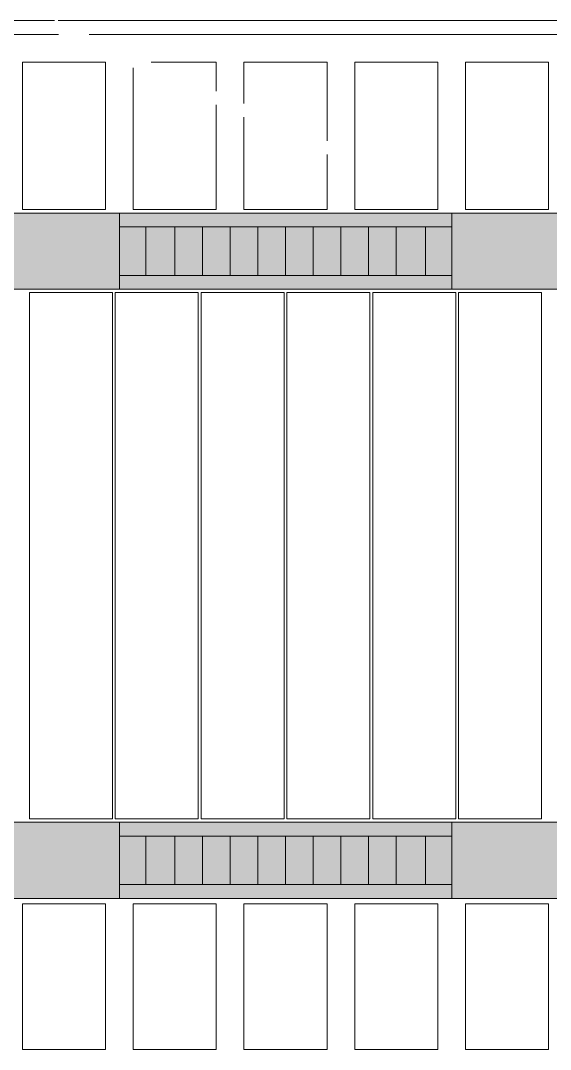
# Model space of a CAD drawing. Header units: millimetres. Extents: x -962357 to -591296, y -223672 to 59420.
# Drawn here: x -737261 to -735348, y -219594 to -215879 of the extents above; entities that cross this region are included whole.
import ezdxf

# ---------------------------------------------------------------- set-up
doc = ezdxf.new("R2010")
doc.units = ezdxf.units.MM
doc.linetypes.add('DPA_Hidden 50', pattern=[3, 2, -1])
for name, color, linetype, lineweight in [('A-CLNG', 2, 'Continuous', 9), ('A-GLAZ-CURT', 2, 'Continuous', 9), ('A-GLAZ-CWMG', 2, 'Continuous', 9)]:
    doc.layers.add(name, color=color, linetype=linetype, lineweight=lineweight)

# ---------------------------------------------------------------- blocks, each defined once
blk = doc.blocks.new('Rectangular Mullion - 200mm Square-13922915-4160-01 UPPER PLATFORM LEVEL - REFLECTED CEILING PLAN')
at = {"layer": 'A-GLAZ-CWMG'}
blk.add_hatch(color=256, dxfattribs=at).paths.add_polyline_path([(-740203.1, 4774.2), (-739609, 4774.2), (-739609, 5049.2), (-741810.3, 5049.2), (-741810.3, 4774.2), (-740929.5, 4774.2)])
for p, q in [((-741810.3, 5049.2), (-739609, 5049.2)), ((-741810.3, 5049.2), (-739609, 5049.2)), ((-739609, 4774.2), (-741810.3, 4774.2)), ((-741810.3, 4774.2), (-739609, 4774.2))]:
    blk.add_line(p, q, dxfattribs=at)
blk = doc.blocks.new('DPA_CP_Metal Ceiling Panel - Vertical Panel with Gap-10966937-4160-01 UPPER PLATFORM LEVEL - REFLECTED CEILING PLAN')
at = {"layer": 'A-GLAZ-CURT'}
for p, q in [((-727257, 7794), (-727257, 7261.3)), ((-726957, 7794), (-727257, 7794)), ((-726957, 7794), (-727257, 7794)), ((-727257, 7794), (-727257, 7261.3)), ((-727257, 7261.3), (-727257, 7794)), ((-727257, 7794), (-726957, 7794)), ((-726957, 7794), (-726957, 7261.3)), ((-726957, 7261.3), (-726957, 7794)), ((-726957, 7794), (-726957, 7261.3)), ((-726957, 7261.3), (-727257, 7261.3)), ((-727257, 7261.3), (-726957, 7261.3)), ((-726957, 7261.3), (-727257, 7261.3))]:
    blk.add_line(p, q, dxfattribs=at)
blk = doc.blocks.new('DPA_CP_Metal Ceiling Panel - Vertical Panel with Gap-V11-4160-01 UPPER PLATFORM LEVEL - REFLECTED CEILING PLAN')
at = {"layer": 'A-GLAZ-CURT'}
for p, q in [((-736857, 7773.7), (-736857, 7261.3)), ((-736857, 7773.7), (-736857, 7261.3)), ((-736857, 7261.3), (-736857, 7773.7)), ((-736557, 7794), (-736792.2, 7794)), ((-736557, 7794), (-736792.2, 7794)), ((-736792.2, 7794), (-736557, 7794)), ((-736557, 7794), (-736557, 7688.9)), ((-736557, 7688.9), (-736557, 7794)), ((-736557, 7794), (-736557, 7688.9)), ((-736557, 7639.6), (-736557, 7261.3)), ((-736557, 7261.3), (-736557, 7639.6)), ((-736557, 7639.6), (-736557, 7261.3)), ((-736557, 7261.3), (-736857, 7261.3)), ((-736857, 7261.3), (-736557, 7261.3)), ((-736557, 7261.3), (-736857, 7261.3))]:
    blk.add_line(p, q, dxfattribs=at)
blk = doc.blocks.new('DPA_CP_Metal Ceiling Panel - Vertical Panel with Gap-V10-4160-01 UPPER PLATFORM LEVEL - REFLECTED CEILING PLAN')
at = {"layer": 'A-GLAZ-CURT'}
for p, q in [((-741257, 7794), (-741257, 7644.2)), ((-740957, 7794), (-741257, 7794)), ((-740957, 7794), (-741257, 7794)), ((-741257, 7794), (-741257, 7644.2)), ((-741257, 7644.2), (-741257, 7794)), ((-741257, 7794), (-740957, 7794)), ((-740957, 7794), (-740957, 7510.2)), ((-740957, 7510.2), (-740957, 7794)), ((-740957, 7794), (-740957, 7510.2)), ((-741257, 7594.9), (-741257, 7261.3)), ((-741257, 7594.9), (-741257, 7261.3)), ((-741257, 7261.3), (-741257, 7594.9)), ((-740957, 7460.9), (-740957, 7261.3)), ((-740957, 7261.3), (-740957, 7460.9)), ((-740957, 7460.9), (-740957, 7261.3)), ((-740957, 7261.3), (-741257, 7261.3)), ((-741257, 7261.3), (-740957, 7261.3)), ((-740957, 7261.3), (-741257, 7261.3))]:
    blk.add_line(p, q, dxfattribs=at)
blk = doc.blocks.new('DPA_CP_Metal Ceiling Panel - Vertical Panel with Gap-10966964-4160-01 UPPER PLATFORM LEVEL - REFLECTED CEILING PLAN')
at = {"layer": 'A-GLAZ-CURT'}
for p, q in [((-727257, 4754.7), (-727257, 4229)), ((-726957, 4754.7), (-727257, 4754.7)), ((-726957, 4754.7), (-727257, 4754.7)), ((-727257, 4754.7), (-727257, 4229)), ((-727257, 4229), (-727257, 4754.7)), ((-727257, 4754.7), (-726957, 4754.7)), ((-726957, 4754.7), (-726957, 4229)), ((-726957, 4229), (-726957, 4754.7)), ((-726957, 4754.7), (-726957, 4229)), ((-726957, 4229), (-727257, 4229)), ((-727257, 4229), (-726957, 4229)), ((-726957, 4229), (-727257, 4229))]:
    blk.add_line(p, q, dxfattribs=at)
blk = doc.blocks.new('DPA_CP_Metal Ceiling Luminaire2 - Linear Luminaire-V62-4160-01 UPPER PLATFORM LEVEL - REFLECTED CEILING PLAN')
at = {"layer": 'A-GLAZ-CURT'}
for p, q in [((-742907, 7249), (-741707, 7249)), ((-742907, 7249), (-742907, 6974)), ((-741707, 7249), (-742907, 7249)), ((-742907, 7249), (-741707, 7249)), ((-741707, 6974), (-741707, 7249)), ((-742907, 7211.5), (-742907, 6974)), ((-741707, 7211.5), (-741707, 6974)), ((-742907, 7199), (-741707, 7199)), ((-742907, 7024), (-741707, 7024)), ((-741707, 6974), (-742907, 6974)), ((-741707, 6974), (-742907, 6974)), ((-742907, 6974), (-741707, 6974))]:
    blk.add_line(p, q, dxfattribs=at)
at = {"layer": 'A-GLAZ-CURT', "linetype": 'DPA_Hidden 50'}
for p, q in [((-742812, 7199), (-742812, 7024)), ((-742707, 7199), (-742707, 7024)), ((-742607, 7199), (-742607, 7024)), ((-742507, 7199), (-742507, 7024)), ((-742407, 7199), (-742407, 7024)), ((-742307, 7199), (-742307, 7024)), ((-742207, 7199), (-742207, 7024)), ((-742107, 7199), (-742107, 7024)), ((-742007, 7199), (-742007, 7024)), ((-741907, 7199), (-741907, 7024)), ((-741802, 7199), (-741802, 7024))]:
    blk.add_line(p, q, dxfattribs=at)
blk = doc.blocks.new('PPLS-PP19_Custom Tile Pattern - Custom Tile Pattern-16106263-4160-01 UPPER PLATFORM LEVEL - REFLECTED CEILING PLAN')
at = {"layer": 'A-GLAZ-CURT'}
for p, q in [((-300, 0), (300, 0)), ((300, 0), (-300, 0)), ((-134.2, 0), (-140, 0)), ((230.1, 0), (300, 0)), ((-300, -50), (300, -50)), ((300, -50), (-300, -50))]:
    blk.add_line(p, q, dxfattribs=at)
at = {"layer": 'A-GLAZ-CURT', "flags": 128}
for points in [[(-300, 0), (-291.6, 0), (-283.3, 0), (-275.2, 0), (-267.3, 0), (-259.5, 0), (-251.8, 0), (-244.2, 0), (-236.7, 0), (-229.4, 0), (-222.1, 0), (-214.8, 0), (-207.7, 0), (-200.8, 0), (-194, 0), (-187.5, 0), (-181.4, 0)], [(-190.4, 0), (-196.4, 0), (-202.6, 0), (-209, 0), (-215.7, 0), (-222.6, 0), (-229.7, 0), (-237, 0), (-244.4, 0), (-252, 0), (-259.7, 0), (-267.5, 0), (-275.5, 0), (-283.6, 0), (-291.7, 0), (-300, 0)], [(-149.4, 0), (-141.8, 0), (-132.8, 0), (-126.1, 0)]]:
    blk.add_lwpolyline(points, dxfattribs=at)
at = {"layer": 'A-GLAZ-CURT'}
for points, knots in [([(-300, 0), (-284.7, 0), (-236.6, 0), (-176.1, 0), (-138.3, 0), (-124.9, 0)], [-5323.127839, -5323.127839, -5323.127839, -5323.127839, -4502.809032, -2700.551212, -1108.984966, -1108.984966, -1108.984966, -1108.984966]), ([(-159.2, 0), (-159.6, 0), (-163.4, 0), (-174, 0), (-185.6, 0), (-209.8, 0), (-232, 0), (-248.9, 0), (-253.5, 0), (-253.7, 0)], [-2257.973564, -2257.973564, -2257.973564, -2257.973564, -2237.412286, -2029.680487, -1755.085331, -1400.429864, -858.079193, -543.655514, -531.287897, -531.287897, -531.287897, -531.287897]), ([(-143.3, 0), (-144.7, 0), (-149.9, 0), (-162, 0), (-177.9, 0), (-199.5, 0), (-215.4, 0), (-225.5, 0), (-226.7, 0)], [-2390.191866, -2390.191866, -2390.191866, -2390.191866, -2308.929706, -2113.765672, -1763.376603, -1422.553702, -978.033455, -910.549282, -910.549282, -910.549282, -910.549282]), ([(-128, 0), (-130.6, 0), (-136.8, 0), (-144.4, 0), (-147.1, 0)], [-5691.037617, -5691.037617, -5691.037617, -5691.037617, -5508.838257, -5319.88299, -5319.88299, -5319.88299, -5319.88299]), ([(-65.9, 0), (-70.5, 0), (-83.9, 0), (-110.9, 0), (-128.7, 0), (-142.4, 0), (-143.6, 0)], [-7788.403577, -7788.403577, -7788.403577, -7788.403577, -7508.296369, -7004.680444, -6449.282163, -6393.465623, -6393.465623, -6393.465623, -6393.465623]), ([(-118.2, 0), (-119.4, 0), (-122.1, 0), (-125.4, 0), (-127, 0), (-127.4, 0)], [-164.249813, -164.249813, -164.249813, -164.249813, -98.539552, -24.539552, 0, 0, 0, 0]), ([(-126.5, 0), (-122.4, 0), (-108.7, 0), (-90.8, 0), (-77.2, 0), (-72.3, 0)], [-5231.017328, -5231.017328, -5231.017328, -5231.017328, -4994.692869, -4542.524482, -4234.633075, -4234.633075, -4234.633075, -4234.633075]), ([(-125.7, 0), (-125.3, 0), (-120.4, 0), (-107.3, 0), (-90.4, 0), (-75.3, 0), (-68.4, 0), (-65.1, 0), (-63.6, 0)], [-4082.700899, -4082.700899, -4082.700899, -4082.700899, -4054.690705, -3793.097032, -3402.597032, -3144.956779, -3050.982048, -2969.237017, -2969.237017, -2969.237017, -2969.237017]), ([(-114.9, 0), (-108, 0), (-98.7, 0), (-91.2, 0), (-90.5, 0)], [-6773.888853, -6773.888853, -6773.888853, -6773.888853, -6236.997189, -6184.855039, -6184.855039, -6184.855039, -6184.855039]), ([(-58.7, 0), (-59.6, 0), (-65.7, 0), (-81.2, 0), (-99.4, 0), (-111.4, 0), (-113.3, 0)], [-1113.463882, -1113.463882, -1113.463882, -1113.463882, -1060.00838, -740.068933, -229.489605, -123.718209, -123.718209, -123.718209, -123.718209]), ([(-39.2, 0), (-39.7, 0), (-45.3, 0), (-56.2, 0), (-75.6, 0), (-92, 0), (-103.2, 0), (-106.1, 0)], [-1826.829157, -1826.829157, -1826.829157, -1826.829157, -1792.521578, -1466.981642, -1208.454564, -789.402658, -608.943052, -608.943052, -608.943052, -608.943052]), ([(-96.4, 0), (-96.2, 0), (-90.9, 0), (-71.3, 0), (-42.5, 0), (-15.2, 0), (-3.8, 0), (-1, 0)], [-5115.12164, -5115.12164, -5115.12164, -5115.12164, -5103.229623, -4799.173296, -4065.652676, -3589.737505, -3410.081093, -3410.081093, -3410.081093, -3410.081093]), ([(-67.9, 0), (-73, 0), (-81.1, 0), (-89.2, 0), (-91.8, 0)], [-2627.997013, -2627.997013, -2627.997013, -2627.997013, -2193.204658, -1970.99776, -1970.99776, -1970.99776, -1970.99776]), ([(-79.5, 0), (-79.3, 0), (-74.9, 0), (-70.9, 0), (-67.4, 0)], [-1286.743147, -1286.743147, -1286.743147, -1286.743147, -1274.333717, -1073.56893, -1073.56893, -1073.56893, -1073.56893]), ([(-29, 0), (-34, 0), (-43.7, 0), (-55.8, 0), (-63.3, 0), (-65.5, 0)], [-2680.714891, -2680.714891, -2680.714891, -2680.714891, -2413.671296, -2161.752162, -2037.343317, -2037.343317, -2037.343317, -2037.343317]), ([(31.2, 0), (26, 0), (12, 0), (-16.9, 0), (-42.2, 0), (-56.4, 0), (-58.5, 0)], [-4496.803627, -4496.803627, -4496.803627, -4496.803627, -4222.080604, -3745.412743, -2981.410125, -2831.320802, -2831.320802, -2831.320802, -2831.320802]), ([(-49.8, 0), (-48.2, 0), (-45.4, 0), (-42.6, 0), (-41.8, 0)], [-4417.7536, -4417.7536, -4417.7536, -4417.7536, -4321.566175, -4270.495146, -4270.495146, -4270.495146, -4270.495146]), ([(71, 0), (70.7, 0), (65.3, 0), (53.5, 0), (37, 0), (24.1, 0), (12.8, 0), (-2.9, 0), (-20.6, 0), (-32.8, 0), (-42.4, 0), (-47, 0), (-47.8, 0)], [-2966.590051, -2966.590051, -2966.590051, -2966.590051, -2950.589685, -2634.532728, -2313.748533, -2106.613311, -1925.670641, -1617.263037, -1290.787923, -1039.307308, -819.71621, -773.893057, -773.893057, -773.893057, -773.893057]), ([(-45.9, 0), (-43, 0), (-37.8, 0), (-33.6, 0), (-32.3, 0)], [-3487.344885, -3487.344885, -3487.344885, -3487.344885, -3315.260113, -3238.248822, -3238.248822, -3238.248822, -3238.248822]), ([(-31.3, 0), (-28.4, 0), (-17, 0), (8.8, 0), (43.4, 0), (68.5, 0), (77.9, 0), (79.3, 0)], [-6062.162279, -6062.162279, -6062.162279, -6062.162279, -5862.463379, -5340.621928, -4573.028122, -4094.177415, -3998.447461, -3998.447461, -3998.447461, -3998.447461]), ([(2.8, 0), (-4.7, 0), (-14.7, 0), (-28.9, 0), (-31.3, 0)], [-9880.810509, -9880.810509, -9880.810509, -9880.810509, -9424.652049, -9299.586361, -9299.586361, -9299.586361, -9299.586361]), ([(-29, 0), (-28.7, 0), (-27.4, 0), (-24.5, 0), (-22.6, 0)], [-166.548282, -166.548282, -166.548282, -166.548282, -102.06493, 0, 0, 0, 0]), ([(-22.6, 0), (-20.3, 0), (-17, 0), (-12.7, 0), (-10.9, 0), (-9.9, 0)], [-56468.192263, -56468.192263, -56468.192263, -56468.192263, -56344.022017, -56303.229861, -56238.992205, -56238.992205, -56238.992205, -56238.992205]), ([(-21.2, 0), (-19.4, 0), (-11.8, 0), (-1.3, 0), (4.5, 0)], [-2989.152759, -2989.152759, -2989.152759, -2989.152759, -2864.387349, -2490.960632, -2490.960632, -2490.960632, -2490.960632]), ([(0.5, 0), (-2.2, 0), (-6.9, 0), (-11, 0), (-12.4, 0)], [-2679.34943, -2679.34943, -2679.34943, -2679.34943, -2518.50168, -2435.772209, -2435.772209, -2435.772209, -2435.772209]), ([(-3.4, 0), (-0.6, 0), (14, 0), (42.8, 0), (88.7, 0), (120.6, 0), (138.3, 0), (138.5, 0)], [-439.821474, -439.821474, -439.821474, -439.821474, -429.606584, -390.253598, -346.313304, -291.370682, -290.5735, -290.5735, -290.5735, -290.5735]), ([(3.4, 0), (4.6, 0), (8, 0), (16, 0), (22.5, 0), (24.5, 0)], [-211.182196, -211.182196, -211.182196, -211.182196, -206.416616, -198.214427, -187.717507, -187.717507, -187.717507, -187.717507]), ([(103.1, 0), (101.1, 0), (86.3, 0), (63.3, 0), (37, 0), (25.3, 0), (20.9, 0)], [-375.435014, -375.435014, -375.435014, -375.435014, -369.147452, -330.153101, -307.516438, -289.397823, -289.397823, -289.397823, -289.397823]), ([(21.5, 0), (22, 0), (24.6, 0), (31, 0), (39, 0), (48.3, 0), (52.8, 0), (53.9, 0)], [-1992.768506, -1992.768506, -1992.768506, -1992.768506, -1956.422387, -1818.904206, -1645.594513, -1443.202566, -1370.028348, -1370.028348, -1370.028348, -1370.028348]), ([(136.4, 0), (121.7, 0), (86.9, 0), (51.2, 0), (31.2, 0)], [-106.750556, -106.750556, -106.750556, -106.750556, -59.610984, 0, 0, 0, 0]), ([(36.3, 0), (37.8, 0), (46.7, 0), (52.8, 0), (56.3, 0)], [-314.598523, -314.598523, -314.598523, -314.598523, -305.899624, -292.458861, -292.458861, -292.458861, -292.458861]), ([(100.3, 0), (90.4, 0), (75.2, 0), (57.8, 0), (46.5, 0), (41.8, 0), (38.2, 0), (37.3, 0)], [-395.777283, -395.777283, -395.777283, -395.777283, -357.622665, -341.267687, -334.000314, -326.15566, -321.97841, -321.97841, -321.97841, -321.97841]), ([(39, 0), (43.3, 0), (54.4, 0), (67.2, 0), (73, 0)], [-4639.627446, -4639.627446, -4639.627446, -4639.627446, -4353.683244, -3976.823525, -3976.823525, -3976.823525, -3976.823525]), ([(96.7, 0), (97, 0), (100.3, 0), (109, 0), (120.8, 0), (139.9, 0), (160.9, 0), (176.3, 0), (182.7, 0)], [-2253.533331, -2253.533331, -2253.533331, -2253.533331, -2233.599744, -2052.234781, -1843.028543, -1530.39897, -1095.004608, -662.803921, -662.803921, -662.803921, -662.803921]), ([(131.4, 0), (132.9, 0), (139.5, 0), (148, 0), (152.6, 0)], [-625.910216, -625.910216, -625.910216, -625.910216, -618.981161, -603.66234, -603.66234, -603.66234, -603.66234]), ([(162.8, 0), (165.4, 0), (168.7, 0), (170.7, 0), (170.7, 0)], [-111.264224, -111.264224, -111.264224, -111.264224, -56.742688, -55.632112, -55.632112, -55.632112, -55.632112]), ([(300, 0), (286.5, 0), (254.2, 0), (207.1, 0), (179.8, 0), (166.2, 0), (164.9, 0)], [-285.253232, -285.253232, -285.253232, -285.253232, -244.693688, -187.987675, -143.776725, -138.771843, -138.771843, -138.771843, -138.771843]), ([(171.5, 0), (176.5, 0), (188.6, 0), (194.3, 0), (195.7, 0)], [-7971.819559, -7971.819559, -7971.819559, -7971.819559, -7784.112253, -7707.76565, -7707.76565, -7707.76565, -7707.76565]), ([(185.8, 0), (186.9, 0), (192.6, 0), (208.8, 0), (219.4, 0), (230.1, 0)], [-46.257281, -46.257281, -46.257281, -46.257281, -41.623857, -24.459831, 0, 0, 0, 0]), ([(219.8, 0), (225.3, 0), (244.4, 0), (264.9, 0), (276, 0), (279, 0)], [-6915.603924, -6915.603924, -6915.603924, -6915.603924, -6582.165592, -6068.460911, -5859.388289, -5859.388289, -5859.388289, -5859.388289]), ([(286.1, 0), (286.6, 0), (288.3, 0), (293.6, 0), (297.8, 0), (300, 0)], [-4011.010929, -4011.010929, -4011.010929, -4011.010929, -3959.664717, -3862.421465, -3746.95702, -3746.95702, -3746.95702, -3746.95702])]:
    blk.add_open_spline(points, degree=3, knots=knots, dxfattribs=at)
for points in [[(-122.9, 0), (-125.3, 0), (-129.6, 0), (-133.8, 0)], [(-108.5, 0), (-104.3, 0), (-99.2, 0), (-91.5, 0)], [(67.8, 0), (71.7, 0), (75.7, 0), (79.6, 0)]]:
    blk.add_open_spline(points, degree=3, dxfattribs=at)
blk = doc.blocks.new('PPLS-PP19_Custom Tile Pattern - Custom Tile Pattern-V72-4160-01 UPPER PLATFORM LEVEL - REFLECTED CEILING PLAN')
at = {"layer": 'A-GLAZ-CURT'}
for p, q in [((-300, 0), (133.7, 0)), ((133.7, 0), (-300, 0)), ((-134.2, 0), (-140, 0)), ((244, 0), (300, 0)), ((244, 0), (300, 0)), ((300, 0), (244, 0)), ((-300, -50), (245.6, -50)), ((245.6, -50), (-300, -50)), ((258.9, -50), (300, -50)), ((300, -50), (258.9, -50))]:
    blk.add_line(p, q, dxfattribs=at)
at = {"layer": 'A-GLAZ-CURT', "flags": 128}
for points in [[(-300, 0), (-291.6, 0), (-283.3, 0), (-275.2, 0), (-267.3, 0), (-259.5, 0), (-251.8, 0), (-244.2, 0), (-236.7, 0), (-229.4, 0), (-222.1, 0), (-214.8, 0), (-207.7, 0), (-200.8, 0), (-194, 0), (-187.5, 0), (-181.4, 0)], [(-190.4, 0), (-196.4, 0), (-202.6, 0), (-209, 0), (-215.7, 0), (-222.6, 0), (-229.7, 0), (-237, 0), (-244.4, 0), (-252, 0), (-259.7, 0), (-267.5, 0), (-275.5, 0), (-283.6, 0), (-291.7, 0), (-300, 0)], [(-149.4, 0), (-141.8, 0), (-132.8, 0), (-126.1, 0)]]:
    blk.add_lwpolyline(points, dxfattribs=at)
at = {"layer": 'A-GLAZ-CURT'}
for points, knots in [([(-300, 0), (-284.7, 0), (-236.6, 0), (-176.1, 0), (-138.3, 0), (-124.9, 0)], [-5323.127839, -5323.127839, -5323.127839, -5323.127839, -4502.809032, -2700.551212, -1108.984966, -1108.984966, -1108.984966, -1108.984966]), ([(-159.2, 0), (-159.6, 0), (-163.4, 0), (-174, 0), (-185.6, 0), (-209.8, 0), (-232, 0), (-248.9, 0), (-253.5, 0), (-253.7, 0)], [-2257.973564, -2257.973564, -2257.973564, -2257.973564, -2237.412286, -2029.680487, -1755.085331, -1400.429864, -858.079193, -543.655514, -531.287897, -531.287897, -531.287897, -531.287897]), ([(-143.3, 0), (-144.7, 0), (-149.9, 0), (-162, 0), (-177.9, 0), (-199.5, 0), (-215.4, 0), (-225.5, 0), (-226.7, 0)], [-2390.191866, -2390.191866, -2390.191866, -2390.191866, -2308.929706, -2113.765672, -1763.376603, -1422.553702, -978.033455, -910.549282, -910.549282, -910.549282, -910.549282]), ([(-128, 0), (-130.6, 0), (-136.8, 0), (-144.4, 0), (-147.1, 0)], [-5691.037617, -5691.037617, -5691.037617, -5691.037617, -5508.838257, -5319.88299, -5319.88299, -5319.88299, -5319.88299]), ([(-65.9, 0), (-70.5, 0), (-83.9, 0), (-110.9, 0), (-128.7, 0), (-142.4, 0), (-143.6, 0)], [-7788.403577, -7788.403577, -7788.403577, -7788.403577, -7508.296369, -7004.680444, -6449.282163, -6393.465623, -6393.465623, -6393.465623, -6393.465623]), ([(-118.2, 0), (-119.4, 0), (-122.1, 0), (-125.4, 0), (-127, 0), (-127.4, 0)], [-164.249813, -164.249813, -164.249813, -164.249813, -98.539552, -24.539552, 0, 0, 0, 0]), ([(-126.5, 0), (-122.4, 0), (-108.7, 0), (-90.8, 0), (-77.2, 0), (-72.3, 0)], [-5231.017328, -5231.017328, -5231.017328, -5231.017328, -4994.692869, -4542.524482, -4234.633075, -4234.633075, -4234.633075, -4234.633075]), ([(-125.7, 0), (-125.3, 0), (-120.4, 0), (-107.3, 0), (-90.4, 0), (-75.3, 0), (-68.4, 0), (-65.1, 0), (-63.6, 0)], [-4082.700899, -4082.700899, -4082.700899, -4082.700899, -4054.690705, -3793.097032, -3402.597032, -3144.956779, -3050.982048, -2969.237017, -2969.237017, -2969.237017, -2969.237017]), ([(-114.9, 0), (-108, 0), (-98.7, 0), (-91.2, 0), (-90.5, 0)], [-6773.888853, -6773.888853, -6773.888853, -6773.888853, -6236.997189, -6184.855039, -6184.855039, -6184.855039, -6184.855039]), ([(-58.7, 0), (-59.6, 0), (-65.7, 0), (-81.2, 0), (-99.4, 0), (-111.4, 0), (-113.3, 0)], [-1113.463882, -1113.463882, -1113.463882, -1113.463882, -1060.00838, -740.068933, -229.489605, -123.718209, -123.718209, -123.718209, -123.718209]), ([(-39.2, 0), (-39.7, 0), (-45.3, 0), (-56.2, 0), (-75.6, 0), (-92, 0), (-103.2, 0), (-106.1, 0)], [-1826.829157, -1826.829157, -1826.829157, -1826.829157, -1792.521578, -1466.981642, -1208.454564, -789.402658, -608.943052, -608.943052, -608.943052, -608.943052]), ([(-96.4, 0), (-96.2, 0), (-90.9, 0), (-71.3, 0), (-42.5, 0), (-15.2, 0), (-3.8, 0), (-1, 0)], [-5115.12164, -5115.12164, -5115.12164, -5115.12164, -5103.229623, -4799.173296, -4065.652676, -3589.737505, -3410.081093, -3410.081093, -3410.081093, -3410.081093]), ([(-67.9, 0), (-73, 0), (-81.1, 0), (-89.2, 0), (-91.8, 0)], [-2627.997013, -2627.997013, -2627.997013, -2627.997013, -2193.204658, -1970.99776, -1970.99776, -1970.99776, -1970.99776]), ([(-79.5, 0), (-79.3, 0), (-74.9, 0), (-70.9, 0), (-67.4, 0)], [-1286.743147, -1286.743147, -1286.743147, -1286.743147, -1274.333717, -1073.56893, -1073.56893, -1073.56893, -1073.56893]), ([(-29, 0), (-34, 0), (-43.7, 0), (-55.8, 0), (-63.3, 0), (-65.5, 0)], [-2680.714891, -2680.714891, -2680.714891, -2680.714891, -2413.671296, -2161.752162, -2037.343317, -2037.343317, -2037.343317, -2037.343317]), ([(31.2, 0), (26, 0), (12, 0), (-16.9, 0), (-42.2, 0), (-56.4, 0), (-58.5, 0)], [-4496.803627, -4496.803627, -4496.803627, -4496.803627, -4222.080604, -3745.412743, -2981.410125, -2831.320802, -2831.320802, -2831.320802, -2831.320802]), ([(-49.8, 0), (-48.2, 0), (-45.4, 0), (-42.6, 0), (-41.8, 0)], [-4417.7536, -4417.7536, -4417.7536, -4417.7536, -4321.566175, -4270.495146, -4270.495146, -4270.495146, -4270.495146]), ([(71, 0), (70.7, 0), (65.3, 0), (53.5, 0), (37, 0), (24.1, 0), (12.8, 0), (-2.9, 0), (-20.6, 0), (-32.8, 0), (-42.4, 0), (-47, 0), (-47.8, 0)], [-2966.590051, -2966.590051, -2966.590051, -2966.590051, -2950.589685, -2634.532728, -2313.748533, -2106.613311, -1925.670641, -1617.263037, -1290.787923, -1039.307308, -819.71621, -773.893057, -773.893057, -773.893057, -773.893057]), ([(-45.9, 0), (-43, 0), (-37.8, 0), (-33.6, 0), (-32.3, 0)], [-3487.344885, -3487.344885, -3487.344885, -3487.344885, -3315.260113, -3238.248822, -3238.248822, -3238.248822, -3238.248822]), ([(-31.3, 0), (-28.4, 0), (-17, 0), (8.8, 0), (43.4, 0), (68.5, 0), (77.9, 0), (79.3, 0)], [-6062.162279, -6062.162279, -6062.162279, -6062.162279, -5862.463379, -5340.621928, -4573.028122, -4094.177415, -3998.447461, -3998.447461, -3998.447461, -3998.447461]), ([(2.8, 0), (-4.7, 0), (-14.7, 0), (-28.9, 0), (-31.3, 0)], [-9880.810509, -9880.810509, -9880.810509, -9880.810509, -9424.652049, -9299.586361, -9299.586361, -9299.586361, -9299.586361]), ([(-29, 0), (-28.7, 0), (-27.4, 0), (-24.5, 0), (-22.6, 0)], [-166.548282, -166.548282, -166.548282, -166.548282, -102.06493, 0, 0, 0, 0]), ([(-22.6, 0), (-20.3, 0), (-17, 0), (-12.7, 0), (-10.9, 0), (-9.9, 0)], [-56468.192263, -56468.192263, -56468.192263, -56468.192263, -56344.022017, -56303.229861, -56238.992205, -56238.992205, -56238.992205, -56238.992205]), ([(-21.2, 0), (-19.4, 0), (-11.8, 0), (-1.3, 0), (4.5, 0)], [-2989.152759, -2989.152759, -2989.152759, -2989.152759, -2864.387349, -2490.960632, -2490.960632, -2490.960632, -2490.960632]), ([(0.5, 0), (-2.2, 0), (-6.9, 0), (-11, 0), (-12.4, 0)], [-2679.34943, -2679.34943, -2679.34943, -2679.34943, -2518.50168, -2435.772209, -2435.772209, -2435.772209, -2435.772209]), ([(-3.4, 0), (-0.6, 0), (14, 0), (42.8, 0), (86.6, 0), (116.3, 0), (131.8, 0)], [-439.821474, -439.821474, -439.821474, -439.821474, -429.606584, -390.253598, -346.313304, -297.680547, -297.680547, -297.680547, -297.680547]), ([(3.4, 0), (4.6, 0), (8, 0), (16, 0), (22.5, 0), (24.5, 0)], [-211.182196, -211.182196, -211.182196, -211.182196, -206.416616, -198.214427, -187.717507, -187.717507, -187.717507, -187.717507]), ([(103.1, 0), (101.1, 0), (86.3, 0), (63.3, 0), (37, 0), (25.3, 0), (20.9, 0)], [-375.435014, -375.435014, -375.435014, -375.435014, -369.147452, -330.153101, -307.516438, -289.397823, -289.397823, -289.397823, -289.397823]), ([(21.5, 0), (22, 0), (24.6, 0), (31, 0), (39, 0), (48.3, 0), (52.8, 0), (53.9, 0)], [-1992.768506, -1992.768506, -1992.768506, -1992.768506, -1956.422387, -1818.904206, -1645.594513, -1443.202566, -1370.028348, -1370.028348, -1370.028348, -1370.028348]), ([(133.7, 0), (119.8, 0), (86, 0), (51.2, 0), (31.2, 0)], [-103.85088, -103.85088, -103.85088, -103.85088, -59.610984, 0, 0, 0, 0]), ([(36.3, 0), (37.8, 0), (46.7, 0), (52.8, 0), (56.3, 0)], [-314.598523, -314.598523, -314.598523, -314.598523, -305.899624, -292.458861, -292.458861, -292.458861, -292.458861]), ([(100.3, 0), (90.4, 0), (75.2, 0), (57.8, 0), (46.5, 0), (41.8, 0), (38.2, 0), (37.3, 0)], [-395.777283, -395.777283, -395.777283, -395.777283, -357.622665, -341.267687, -334.000314, -326.15566, -321.97841, -321.97841, -321.97841, -321.97841]), ([(39, 0), (43.3, 0), (54.4, 0), (67.2, 0), (73, 0)], [-4639.627446, -4639.627446, -4639.627446, -4639.627446, -4353.683244, -3976.823525, -3976.823525, -3976.823525, -3976.823525]), ([(96.7, 0), (97, 0), (100.3, 0), (109, 0), (119.8, 0), (128.8, 0), (133.7, 0)], [-2253.533331, -2253.533331, -2253.533331, -2253.533331, -2233.599744, -2052.234781, -1843.028543, -1591.834599, -1591.834599, -1591.834599, -1591.834599]), ([(244, 0), (253.3, 0), (265.9, 0), (276, 0), (279, 0)], [-6518.63086, -6518.63086, -6518.63086, -6518.63086, -6068.460911, -5859.388289, -5859.388289, -5859.388289, -5859.388289]), ([(300, 0), (286.5, 0), (268.6, 0), (250.6, 0), (246.2, 0)], [-285.253232, -285.253232, -285.253232, -285.253232, -244.693688, -231.286404, -231.286404, -231.286404, -231.286404]), ([(286.1, 0), (286.6, 0), (288.3, 0), (293.6, 0), (297.8, 0), (300, 0)], [-4011.010929, -4011.010929, -4011.010929, -4011.010929, -3959.664717, -3862.421465, -3746.95702, -3746.95702, -3746.95702, -3746.95702])]:
    blk.add_open_spline(points, degree=3, knots=knots, dxfattribs=at)
for points in [[(-122.9, 0), (-125.3, 0), (-129.6, 0), (-133.8, 0)], [(-108.5, 0), (-104.3, 0), (-99.2, 0), (-91.5, 0)], [(67.8, 0), (71.7, 0), (75.7, 0), (79.6, 0)]]:
    blk.add_open_spline(points, degree=3, dxfattribs=at)
blk = doc.blocks.new('PPLS-PP19_Custom Tile Pattern - Custom Tile Pattern-V73-4160-01 UPPER PLATFORM LEVEL - REFLECTED CEILING PLAN')
at = {"layer": 'A-GLAZ-CURT'}
for p, q in [((-300, 0), (300, 0)), ((300, 0), (-300, 0)), ((-134.2, 0), (-140, 0)), ((230.1, 0), (300, 0)), ((-300, -50), (300, -50)), ((300, -50), (-300, -50))]:
    blk.add_line(p, q, dxfattribs=at)
at = {"layer": 'A-GLAZ-CURT', "flags": 128}
for points in [[(-300, 0), (-291.6, 0), (-283.3, 0), (-275.2, 0), (-267.3, 0), (-259.5, 0), (-251.8, 0), (-244.2, 0), (-236.7, 0), (-229.4, 0), (-222.1, 0), (-214.8, 0), (-207.7, 0), (-200.8, 0), (-194, 0), (-187.5, 0)], [(-190.4, 0), (-196.4, 0), (-202.6, 0), (-209, 0), (-215.7, 0), (-222.6, 0), (-229.7, 0), (-237, 0), (-244.4, 0), (-252, 0), (-259.7, 0), (-267.5, 0), (-275.5, 0), (-283.6, 0), (-291.7, 0), (-300, 0)], [(-149.4, 0), (-141.8, 0), (-132.8, 0), (-126.1, 0)]]:
    blk.add_lwpolyline(points, dxfattribs=at)
at = {"layer": 'A-GLAZ-CURT'}
for points, knots in [([(-300, 0), (-284.7, 0), (-240.6, 0), (-205.4, 0), (-184.8, 0)], [-5323.127839, -5323.127839, -5323.127839, -5323.127839, -4502.809032, -2923.045301, -2923.045301, -2923.045301, -2923.045301]), ([(-186.8, 0), (-192.4, 0), (-210.3, 0), (-232, 0), (-248.9, 0), (-253.5, 0), (-253.7, 0)], [-1726.685667, -1726.685667, -1726.685667, -1726.685667, -1400.429864, -858.079193, -543.655514, -531.287897, -531.287897, -531.287897, -531.287897]), ([(-187.8, 0), (-191, 0), (-202.6, 0), (-215.4, 0), (-225.5, 0), (-226.7, 0)], [-1593.461244, -1593.461244, -1593.461244, -1593.461244, -1422.553702, -978.033455, -910.549282, -910.549282, -910.549282, -910.549282]), ([(-183.2, 0), (-180.8, 0), (-158.1, 0), (-138.3, 0), (-124.9, 0)], [-2883.360913, -2883.360913, -2883.360913, -2883.360913, -2700.551212, -1108.984966, -1108.984966, -1108.984966, -1108.984966]), ([(-143.3, 0), (-144.7, 0), (-149.9, 0), (-162, 0), (-172.8, 0), (-180.3, 0), (-181.4, 0)], [-2390.191866, -2390.191866, -2390.191866, -2390.191866, -2308.929706, -2113.765672, -1763.376603, -1707.279905, -1707.279905, -1707.279905, -1707.279905]), ([(-159.2, 0), (-159.6, 0), (-163.4, 0), (-171.8, 0), (-177.6, 0), (-180.3, 0)], [-2257.973564, -2257.973564, -2257.973564, -2257.973564, -2237.412286, -2029.680487, -1859.507641, -1859.507641, -1859.507641, -1859.507641]), ([(-128, 0), (-130.6, 0), (-136.8, 0), (-144.4, 0), (-147.1, 0)], [-5691.037617, -5691.037617, -5691.037617, -5691.037617, -5508.838257, -5319.88299, -5319.88299, -5319.88299, -5319.88299]), ([(-65.9, 0), (-70.5, 0), (-83.9, 0), (-110.9, 0), (-128.7, 0), (-142.4, 0), (-143.6, 0)], [-7788.403577, -7788.403577, -7788.403577, -7788.403577, -7508.296369, -7004.680444, -6449.282163, -6393.465623, -6393.465623, -6393.465623, -6393.465623]), ([(-118.2, 0), (-119.4, 0), (-122.1, 0), (-125.4, 0), (-127, 0), (-127.4, 0)], [-164.249813, -164.249813, -164.249813, -164.249813, -98.539552, -24.539552, 0, 0, 0, 0]), ([(-126.5, 0), (-122.4, 0), (-108.7, 0), (-90.8, 0), (-77.2, 0), (-72.3, 0)], [-5231.017328, -5231.017328, -5231.017328, -5231.017328, -4994.692869, -4542.524482, -4234.633075, -4234.633075, -4234.633075, -4234.633075]), ([(-125.7, 0), (-125.3, 0), (-120.4, 0), (-107.3, 0), (-90.4, 0), (-75.3, 0), (-68.4, 0), (-65.1, 0), (-63.6, 0)], [-4082.700899, -4082.700899, -4082.700899, -4082.700899, -4054.690705, -3793.097032, -3402.597032, -3144.956779, -3050.982048, -2969.237017, -2969.237017, -2969.237017, -2969.237017]), ([(-114.9, 0), (-108, 0), (-98.7, 0), (-91.2, 0), (-90.5, 0)], [-6773.888853, -6773.888853, -6773.888853, -6773.888853, -6236.997189, -6184.855039, -6184.855039, -6184.855039, -6184.855039]), ([(-58.7, 0), (-59.6, 0), (-65.7, 0), (-81.2, 0), (-99.4, 0), (-111.4, 0), (-113.3, 0)], [-1113.463882, -1113.463882, -1113.463882, -1113.463882, -1060.00838, -740.068933, -229.489605, -123.718209, -123.718209, -123.718209, -123.718209]), ([(-39.2, 0), (-39.7, 0), (-45.3, 0), (-56.2, 0), (-75.6, 0), (-92, 0), (-103.2, 0), (-106.1, 0)], [-1826.829157, -1826.829157, -1826.829157, -1826.829157, -1792.521578, -1466.981642, -1208.454564, -789.402658, -608.943052, -608.943052, -608.943052, -608.943052]), ([(-96.4, 0), (-96.2, 0), (-90.9, 0), (-71.3, 0), (-42.5, 0), (-15.2, 0), (-3.8, 0), (-1, 0)], [-5115.12164, -5115.12164, -5115.12164, -5115.12164, -5103.229623, -4799.173296, -4065.652676, -3589.737505, -3410.081093, -3410.081093, -3410.081093, -3410.081093]), ([(-67.9, 0), (-73, 0), (-81.1, 0), (-89.2, 0), (-91.8, 0)], [-2627.997013, -2627.997013, -2627.997013, -2627.997013, -2193.204658, -1970.99776, -1970.99776, -1970.99776, -1970.99776]), ([(-79.5, 0), (-79.3, 0), (-74.9, 0), (-70.9, 0), (-67.4, 0)], [-1286.743147, -1286.743147, -1286.743147, -1286.743147, -1274.333717, -1073.56893, -1073.56893, -1073.56893, -1073.56893]), ([(-29, 0), (-34, 0), (-43.7, 0), (-55.8, 0), (-63.3, 0), (-65.5, 0)], [-2680.714891, -2680.714891, -2680.714891, -2680.714891, -2413.671296, -2161.752162, -2037.343317, -2037.343317, -2037.343317, -2037.343317]), ([(31.2, 0), (26, 0), (12, 0), (-16.9, 0), (-42.2, 0), (-56.4, 0), (-58.5, 0)], [-4496.803627, -4496.803627, -4496.803627, -4496.803627, -4222.080604, -3745.412743, -2981.410125, -2831.320802, -2831.320802, -2831.320802, -2831.320802]), ([(-49.8, 0), (-48.2, 0), (-45.4, 0), (-42.6, 0), (-41.8, 0)], [-4417.7536, -4417.7536, -4417.7536, -4417.7536, -4321.566175, -4270.495146, -4270.495146, -4270.495146, -4270.495146]), ([(71, 0), (70.7, 0), (65.3, 0), (53.5, 0), (37, 0), (24.1, 0), (12.8, 0), (-2.9, 0), (-20.6, 0), (-32.8, 0), (-42.4, 0), (-47, 0), (-47.8, 0)], [-2966.590051, -2966.590051, -2966.590051, -2966.590051, -2950.589685, -2634.532728, -2313.748533, -2106.613311, -1925.670641, -1617.263037, -1290.787923, -1039.307308, -819.71621, -773.893057, -773.893057, -773.893057, -773.893057]), ([(-45.9, 0), (-43, 0), (-37.8, 0), (-33.6, 0), (-32.3, 0)], [-3487.344885, -3487.344885, -3487.344885, -3487.344885, -3315.260113, -3238.248822, -3238.248822, -3238.248822, -3238.248822]), ([(-31.3, 0), (-28.4, 0), (-17, 0), (8.8, 0), (43.4, 0), (68.5, 0), (77.9, 0), (79.3, 0)], [-6062.162279, -6062.162279, -6062.162279, -6062.162279, -5862.463379, -5340.621928, -4573.028122, -4094.177415, -3998.447461, -3998.447461, -3998.447461, -3998.447461]), ([(2.8, 0), (-4.7, 0), (-14.7, 0), (-28.9, 0), (-31.3, 0)], [-9880.810509, -9880.810509, -9880.810509, -9880.810509, -9424.652049, -9299.586361, -9299.586361, -9299.586361, -9299.586361]), ([(-29, 0), (-28.7, 0), (-27.4, 0), (-24.5, 0), (-22.6, 0)], [-166.548282, -166.548282, -166.548282, -166.548282, -102.06493, 0, 0, 0, 0]), ([(-22.6, 0), (-20.3, 0), (-17, 0), (-12.7, 0), (-10.9, 0), (-9.9, 0)], [-56468.192263, -56468.192263, -56468.192263, -56468.192263, -56344.022017, -56303.229861, -56238.992205, -56238.992205, -56238.992205, -56238.992205]), ([(-21.2, 0), (-19.4, 0), (-11.8, 0), (-1.3, 0), (4.5, 0)], [-2989.152759, -2989.152759, -2989.152759, -2989.152759, -2864.387349, -2490.960632, -2490.960632, -2490.960632, -2490.960632]), ([(0.5, 0), (-2.2, 0), (-6.9, 0), (-11, 0), (-12.4, 0)], [-2679.34943, -2679.34943, -2679.34943, -2679.34943, -2518.50168, -2435.772209, -2435.772209, -2435.772209, -2435.772209]), ([(-3.4, 0), (-0.6, 0), (14, 0), (42.8, 0), (88.7, 0), (120.6, 0), (138.3, 0), (138.5, 0)], [-439.821474, -439.821474, -439.821474, -439.821474, -429.606584, -390.253598, -346.313304, -291.370682, -290.5735, -290.5735, -290.5735, -290.5735]), ([(3.4, 0), (4.6, 0), (8, 0), (16, 0), (22.5, 0), (24.5, 0)], [-211.182196, -211.182196, -211.182196, -211.182196, -206.416616, -198.214427, -187.717507, -187.717507, -187.717507, -187.717507]), ([(103.1, 0), (101.1, 0), (86.3, 0), (63.3, 0), (37, 0), (25.3, 0), (20.9, 0)], [-375.435014, -375.435014, -375.435014, -375.435014, -369.147452, -330.153101, -307.516438, -289.397823, -289.397823, -289.397823, -289.397823]), ([(21.5, 0), (22, 0), (24.6, 0), (31, 0), (39, 0), (48.3, 0), (52.8, 0), (53.9, 0)], [-1992.768506, -1992.768506, -1992.768506, -1992.768506, -1956.422387, -1818.904206, -1645.594513, -1443.202566, -1370.028348, -1370.028348, -1370.028348, -1370.028348]), ([(136.4, 0), (121.7, 0), (86.9, 0), (51.2, 0), (31.2, 0)], [-106.750556, -106.750556, -106.750556, -106.750556, -59.610984, 0, 0, 0, 0]), ([(36.3, 0), (37.8, 0), (46.7, 0), (52.8, 0), (56.3, 0)], [-314.598523, -314.598523, -314.598523, -314.598523, -305.899624, -292.458861, -292.458861, -292.458861, -292.458861]), ([(100.3, 0), (90.4, 0), (75.2, 0), (57.8, 0), (46.5, 0), (41.8, 0), (38.2, 0), (37.3, 0)], [-395.777283, -395.777283, -395.777283, -395.777283, -357.622665, -341.267687, -334.000314, -326.15566, -321.97841, -321.97841, -321.97841, -321.97841]), ([(39, 0), (43.3, 0), (54.4, 0), (67.2, 0), (73, 0)], [-4639.627446, -4639.627446, -4639.627446, -4639.627446, -4353.683244, -3976.823525, -3976.823525, -3976.823525, -3976.823525]), ([(96.7, 0), (97, 0), (100.3, 0), (109, 0), (120.8, 0), (139.9, 0), (160.9, 0), (176.3, 0), (182.7, 0)], [-2253.533331, -2253.533331, -2253.533331, -2253.533331, -2233.599744, -2052.234781, -1843.028543, -1530.39897, -1095.004608, -662.803921, -662.803921, -662.803921, -662.803921]), ([(131.4, 0), (132.9, 0), (139.5, 0), (148, 0), (152.6, 0)], [-625.910216, -625.910216, -625.910216, -625.910216, -618.981161, -603.66234, -603.66234, -603.66234, -603.66234]), ([(162.8, 0), (165.4, 0), (168.7, 0), (170.7, 0), (170.7, 0)], [-111.264224, -111.264224, -111.264224, -111.264224, -56.742688, -55.632112, -55.632112, -55.632112, -55.632112]), ([(300, 0), (286.5, 0), (254.2, 0), (207.1, 0), (179.8, 0), (166.2, 0), (164.9, 0)], [-285.253232, -285.253232, -285.253232, -285.253232, -244.693688, -187.987675, -143.776725, -138.771843, -138.771843, -138.771843, -138.771843]), ([(171.5, 0), (176.5, 0), (188.6, 0), (194.3, 0), (195.7, 0)], [-7971.819559, -7971.819559, -7971.819559, -7971.819559, -7784.112253, -7707.76565, -7707.76565, -7707.76565, -7707.76565]), ([(185.8, 0), (186.9, 0), (192.6, 0), (208.8, 0), (219.4, 0), (230.1, 0)], [-46.257281, -46.257281, -46.257281, -46.257281, -41.623857, -24.459831, 0, 0, 0, 0]), ([(219.8, 0), (225.3, 0), (244.4, 0), (264.9, 0), (276, 0), (279, 0)], [-6915.603924, -6915.603924, -6915.603924, -6915.603924, -6582.165592, -6068.460911, -5859.388289, -5859.388289, -5859.388289, -5859.388289]), ([(286.1, 0), (286.6, 0), (288.3, 0), (293.6, 0), (297.8, 0), (300, 0)], [-4011.010929, -4011.010929, -4011.010929, -4011.010929, -3959.664717, -3862.421465, -3746.95702, -3746.95702, -3746.95702, -3746.95702])]:
    blk.add_open_spline(points, degree=3, knots=knots, dxfattribs=at)
for points in [[(-122.9, 0), (-125.3, 0), (-129.6, 0), (-133.8, 0)], [(-108.5, 0), (-104.3, 0), (-99.2, 0), (-91.5, 0)], [(67.8, 0), (71.7, 0), (75.7, 0), (79.6, 0)]]:
    blk.add_open_spline(points, degree=3, dxfattribs=at)

msp = doc.modelspace()

# ---------------------------------------------------------------- linework, layer by layer
at = {"layer": 'A-CLNG'}
for p, q in [((-736929.7, -216861.9), (-737229.7, -216861.9)), ((-737229.7, -216861.9), (-737229.7, -218761.9)), ((-737229.7, -218761.9), (-737229.7, -216861.9)), ((-737229.7, -216861.9), (-736929.7, -216861.9)), ((-736929.7, -218761.9), (-736929.7, -216861.9)), ((-736929.7, -216861.9), (-736929.7, -218761.9)), ((-736619.7, -216861.9), (-736919.7, -216861.9)), ((-736919.7, -216861.9), (-736919.7, -218761.9)), ((-736919.7, -218761.9), (-736919.7, -216861.9)), ((-736919.7, -216861.9), (-736619.7, -216861.9)), ((-736619.7, -218761.9), (-736619.7, -216861.9)), ((-736619.7, -216861.9), (-736619.7, -218761.9)), ((-736309.7, -216861.9), (-736609.7, -216861.9)), ((-736609.7, -216861.9), (-736609.7, -218761.9)), ((-736609.7, -218761.9), (-736609.7, -216861.9)), ((-736609.7, -216861.9), (-736309.7, -216861.9)), ((-736309.7, -218761.9), (-736309.7, -216861.9)), ((-736309.7, -216861.9), (-736309.7, -218761.9)), ((-735999.7, -216861.9), (-736299.7, -216861.9)), ((-736299.7, -216861.9), (-736299.7, -218761.9)), ((-736299.7, -218761.9), (-736299.7, -216861.9)), ((-736299.7, -216861.9), (-735999.7, -216861.9)), ((-735999.7, -218761.9), (-735999.7, -216861.9)), ((-735999.7, -216861.9), (-735999.7, -218761.9)), ((-735689.7, -216861.9), (-735989.7, -216861.9)), ((-735989.7, -216861.9), (-735989.7, -218761.9)), ((-735989.7, -218761.9), (-735989.7, -216861.9)), ((-735989.7, -216861.9), (-735689.7, -216861.9)), ((-735689.7, -218761.9), (-735689.7, -216861.9)), ((-735689.7, -216861.9), (-735689.7, -218761.9)), ((-735379.7, -216861.9), (-735679.7, -216861.9)), ((-735679.7, -216861.9), (-735679.7, -218761.9)), ((-735679.7, -218761.9), (-735679.7, -216861.9)), ((-735679.7, -216861.9), (-735379.7, -216861.9)), ((-735379.7, -218761.9), (-735379.7, -216861.9)), ((-735379.7, -216861.9), (-735379.7, -218761.9)), ((-737229.7, -218761.9), (-736929.7, -218761.9)), ((-736929.7, -218761.9), (-737229.7, -218761.9)), ((-736919.7, -218761.9), (-736619.7, -218761.9)), ((-736619.7, -218761.9), (-736919.7, -218761.9)), ((-736609.7, -218761.9), (-736309.7, -218761.9)), ((-736309.7, -218761.9), (-736609.7, -218761.9)), ((-736299.7, -218761.9), (-735999.7, -218761.9)), ((-735999.7, -218761.9), (-736299.7, -218761.9)), ((-735989.7, -218761.9), (-735689.7, -218761.9)), ((-735689.7, -218761.9), (-735989.7, -218761.9)), ((-735679.7, -218761.9), (-735379.7, -218761.9)), ((-735379.7, -218761.9), (-735679.7, -218761.9))]:
    msp.add_line(p, q, dxfattribs=at)

# ---------------------------------------------------------------- block references
at = {"layer": 'A-GLAZ-CURT', "rotation": 180}
for name, p in [('PPLS-PP19_Custom Tile Pattern - Custom Tile Pattern-V73-4160-01 UPPER PLATFORM LEVEL - REFLECTED CEILING PLAN', (-737480, -215929.4)), ('PPLS-PP19_Custom Tile Pattern - Custom Tile Pattern-V72-4160-01 UPPER PLATFORM LEVEL - REFLECTED CEILING PLAN', (-736880, -215929.4)), ('PPLS-PP19_Custom Tile Pattern - Custom Tile Pattern-16106263-4160-01 UPPER PLATFORM LEVEL - REFLECTED CEILING PLAN', (-736280, -215929.4)), ('PPLS-PP19_Custom Tile Pattern - Custom Tile Pattern-16106263-4160-01 UPPER PLATFORM LEVEL - REFLECTED CEILING PLAN', (-735680, -215929.4)), ('PPLS-PP19_Custom Tile Pattern - Custom Tile Pattern-16106263-4160-01 UPPER PLATFORM LEVEL - REFLECTED CEILING PLAN', (-735080, -215929.4))]:
    msp.add_blockref(name, p, dxfattribs=at)
at = {"layer": 'A-GLAZ-CURT'}
for name, p in [('DPA_CP_Metal Ceiling Panel - Vertical Panel with Gap-10966937-4160-01 UPPER PLATFORM LEVEL - REFLECTED CEILING PLAN', (-9997.6, -223823.5)), ('DPA_CP_Metal Ceiling Panel - Vertical Panel with Gap-V11-4160-01 UPPER PLATFORM LEVEL - REFLECTED CEILING PLAN', (2.4, -223823.5)), ('DPA_CP_Metal Ceiling Panel - Vertical Panel with Gap-V10-4160-01 UPPER PLATFORM LEVEL - REFLECTED CEILING PLAN', (4802.4, -223823.5)), ('DPA_CP_Metal Ceiling Panel - Vertical Panel with Gap-10966937-4160-01 UPPER PLATFORM LEVEL - REFLECTED CEILING PLAN', (-8797.6, -223823.5)), ('DPA_CP_Metal Ceiling Panel - Vertical Panel with Gap-10966937-4160-01 UPPER PLATFORM LEVEL - REFLECTED CEILING PLAN', (-8397.6, -223823.5)), ('DPA_CP_Metal Ceiling Luminaire2 - Linear Luminaire-V62-4160-01 UPPER PLATFORM LEVEL - REFLECTED CEILING PLAN', (6002.4, -223823.5)), ('DPA_CP_Metal Ceiling Luminaire2 - Linear Luminaire-V62-4160-01 UPPER PLATFORM LEVEL - REFLECTED CEILING PLAN', (6002.4, -226023.3)), ('DPA_CP_Metal Ceiling Panel - Vertical Panel with Gap-10966964-4160-01 UPPER PLATFORM LEVEL - REFLECTED CEILING PLAN', (-9997.6, -223823.5)), ('DPA_CP_Metal Ceiling Panel - Vertical Panel with Gap-10966964-4160-01 UPPER PLATFORM LEVEL - REFLECTED CEILING PLAN', (-9597.6, -223823.5)), ('DPA_CP_Metal Ceiling Panel - Vertical Panel with Gap-10966964-4160-01 UPPER PLATFORM LEVEL - REFLECTED CEILING PLAN', (-9197.6, -223823.5)), ('DPA_CP_Metal Ceiling Panel - Vertical Panel with Gap-10966964-4160-01 UPPER PLATFORM LEVEL - REFLECTED CEILING PLAN', (-8797.6, -223823.5)), ('DPA_CP_Metal Ceiling Panel - Vertical Panel with Gap-10966964-4160-01 UPPER PLATFORM LEVEL - REFLECTED CEILING PLAN', (-8397.6, -223823.5))]:
    msp.add_blockref(name, p, dxfattribs=at)
at = {"layer": 'A-GLAZ-CWMG', "rotation": 180}
msp.add_blockref('Rectangular Mullion - 200mm Square-13922915-4160-01 UPPER PLATFORM LEVEL - REFLECTED CEILING PLAN', (-1477014.3, -211800.2), dxfattribs=at)
at = {"layer": 'A-GLAZ-CWMG'}
msp.add_blockref('Rectangular Mullion - 200mm Square-13922915-4160-01 UPPER PLATFORM LEVEL - REFLECTED CEILING PLAN', (4404.9, -223823.5), dxfattribs=at)

doc.saveas('drawing.dxf')
